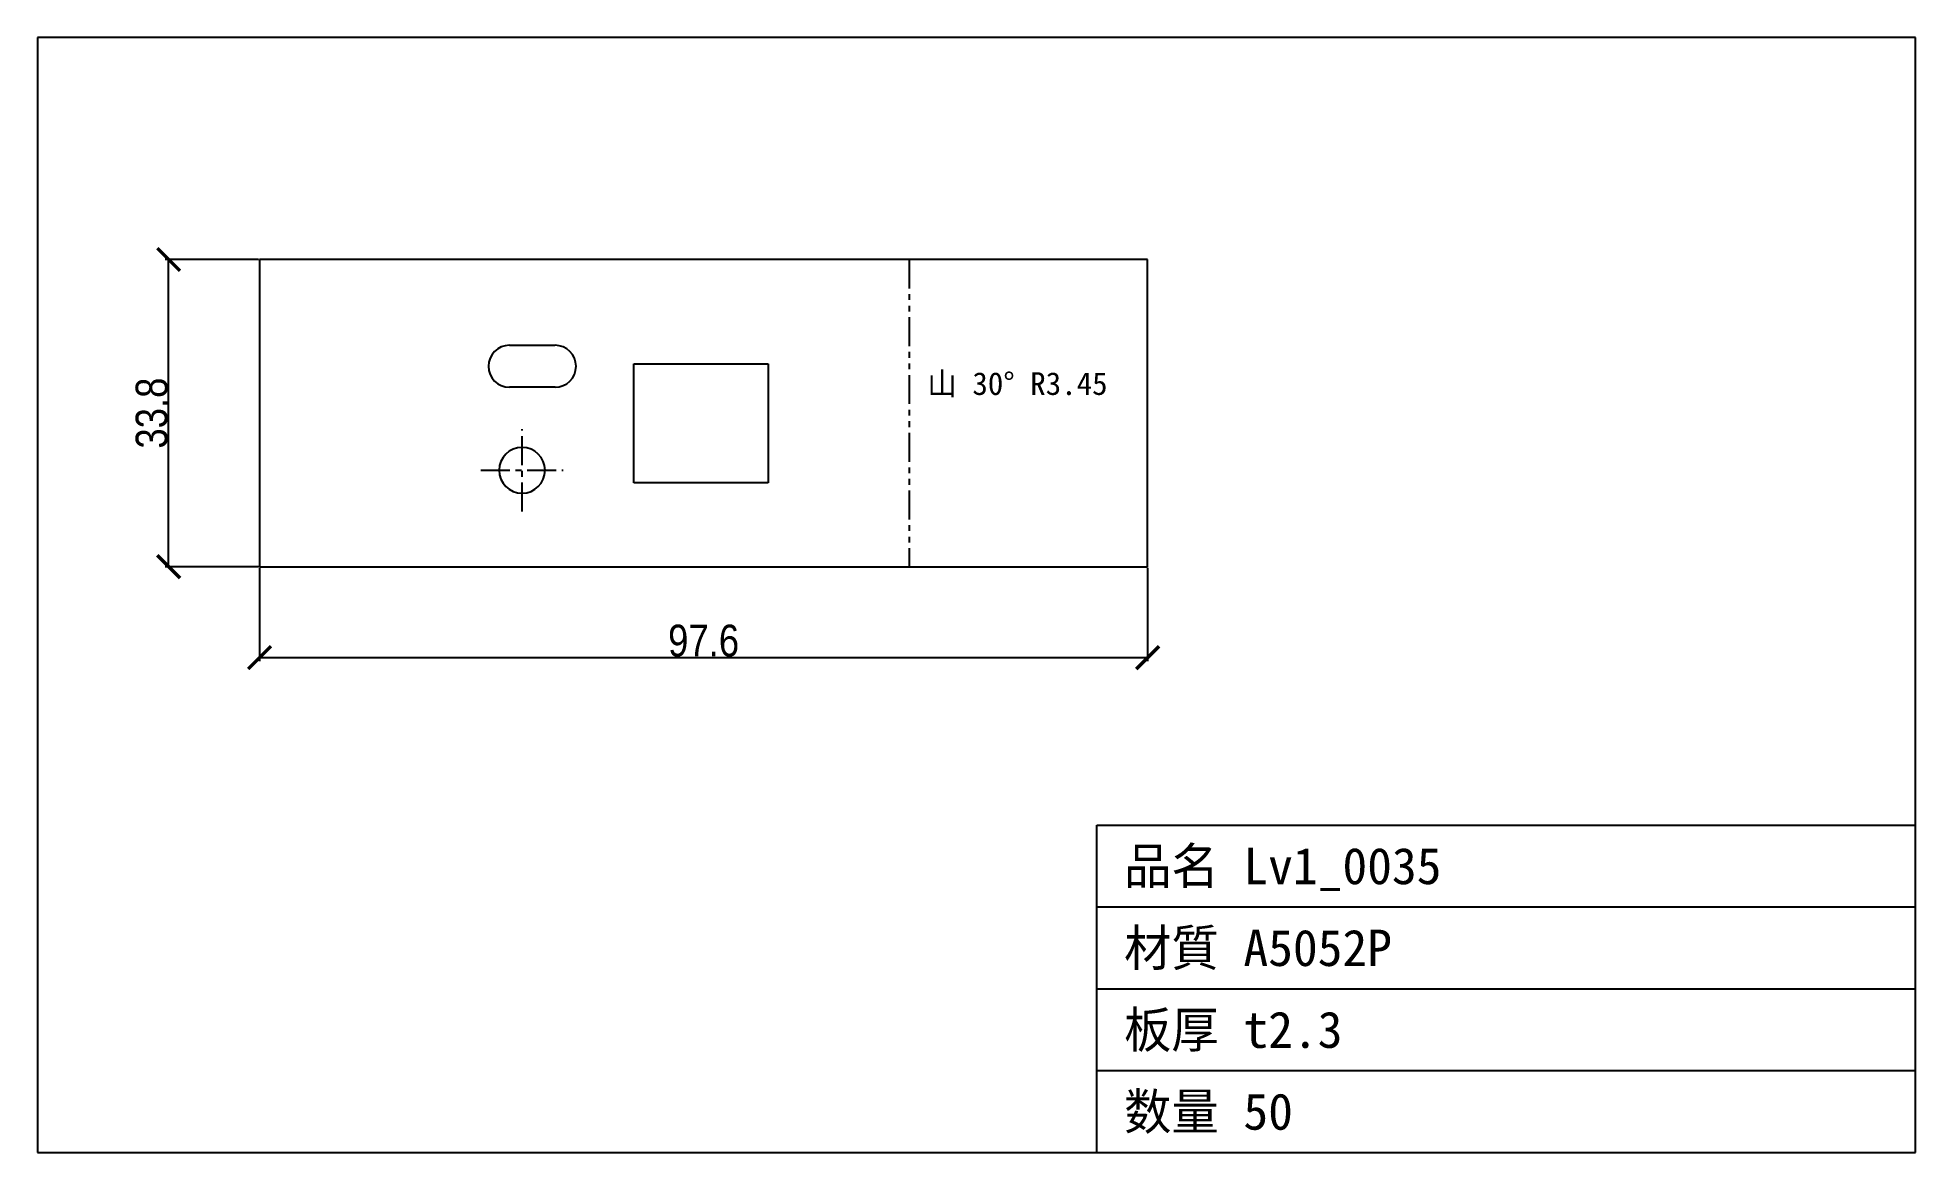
# Model space of a CAD drawing. Header units: millimetres. Extents: x -24 to 182, y -64 to 58.
import ezdxf

# ---------------------------------------------------------------- set-up
doc = ezdxf.new("R2010")
doc.units = ezdxf.units.MM
doc.linetypes.add('CENTER', pattern=[5.08, 3.175, -0.635, 0.635, -0.635])
doc.linetypes.add('PHANTOM', pattern=[6.35, 3.175, -0.635, 0.635, -0.635, 0.635, -0.635])
doc.styles.add('OpenSansCondensed-Light', font='OpenSansCondensed-Light.ttf')
doc.dimstyles.new('EZDXF', dxfattribs={"dimtxt": 0.25, "dimasz": 0.175, "dimexe": 0.375, "dimexo": 0.125, "dimgap": 0.1, "dimtad": 1, "dimlfac": 100, "dimzin": 12, "dimdsep": 46, "dimtxsty": 'OpenSansCondensed-Light', "dimblk": 'ARCHTICK', "dimcen": 2.5, "dimazin": 3, "dimtfac": 0.5, "dimtmove": 2, "dimatfit": 3})

# ---------------------------------------------------------------- blocks, each defined once
blk = doc.blocks.new('_ARCHTICK')
at = {"color": 0, "linetype": 'BYBLOCK', "const_width": 0.15}
blk.add_lwpolyline([(-0.5, -0.5), (0.5, 0.5)], dxfattribs=at)

msp = doc.modelspace()

# ---------------------------------------------------------------- linework, layer by layer
at = {"color": 7, "linetype": 'CONTINUOUS'}
for p, q in [((182.04, 58.18), (-24.41, 58.18)), ((-24.41, 58.18), (-24.41, -64.41)), ((182.04, -64.41), (182.04, 58.18)), ((0, 33.77), (0, 0)), ((49.82, 33.77), (0, 33.77)), ((69.63, 33.77), (49.82, 33.77)), ((97.63, 33.77), (69.63, 33.77)), ((97.63, 0), (97.63, 33.77)), ((27.47, 24.35), (32.47, 24.35)), ((41.15, 9.23), (41.15, 22.29)), ((41.15, 22.29), (45.21, 22.29)), ((45.21, 22.29), (48.16, 22.29)), ((48.17, 22.29), (55.9, 22.29)), ((55.9, 22.29), (55.9, 9.23)), ((32.48, 19.72), (27.47, 19.72)), ((55.9, 9.23), (41.15, 9.23)), ((0, 0), (97.63, 0)), ((92.04, -64.41), (92.04, -28.41)), ((92.04, -28.41), (182.04, -28.41)), ((92.04, -37.41), (182.04, -37.41)), ((92.04, -46.41), (182.04, -46.41)), ((92.04, -55.41), (182.04, -55.41)), ((-24.41, -64.41), (182.04, -64.41))]:
    msp.add_line(p, q, dxfattribs=at)
at = {"color": 3, "linetype": 'PHANTOM'}
msp.add_line((71.41, 33.77), (71.41, 0), dxfattribs=at)
at = {"color": 1, "linetype": 'CENTER'}
for p, q in [((28.86, 6.08), (28.86, 15.13)), ((24.34, 10.6), (33.39, 10.6))]:
    msp.add_line(p, q, dxfattribs=at)
at = {"color": 7, "linetype": 'CONTINUOUS'}
for centre, radius, start, end in [((27.47, 22.03), 2.31, 90, -90), ((32.48, 22.03), 2.31, -90, 90), ((28.86, 10.6), 2.52, 0, 180), ((28.86, 10.6), 2.52, 180, 0)]:
    msp.add_arc(centre, radius, start, end, dxfattribs=at)

# ---------------------------------------------------------------- texts
at = {"color": 2}
for s, height, p in [('山 30° R3.45', 2.5, (73.41, 18.88)), ('品名 Lv1_0035', 4, (95.04, -34.91)), ('材質 A5052P', 4, (95.04, -43.91)), ('板厚 t2.3', 4, (95.04, -52.91)), ('数量 50', 4, (95.04, -61.91))]:
    msp.add_text(s, height=height, dxfattribs=at).set_placement(p)

# ---------------------------------------------------------------- dimensions: what is measured, and where the dimension line sits
at = {"color": 8}
msp.add_linear_dim(base=(-10, 0), p1=(0, 0), p2=(0, 33.77), angle=90, dimstyle='EZDXF', override={"dimtxt": 3.5, "dimasz": 2.5, "dimdec": 1, "dimlfac": 1}, dxfattribs=at).render()
msp.add_linear_dim(base=(0, -10), p1=(0, 0), p2=(97.63, 0), dimstyle='EZDXF', override={"dimtxt": 3.5, "dimasz": 2.5, "dimdec": 1, "dimlfac": 1}, dxfattribs=at).render()

doc.saveas('drawing.dxf')
